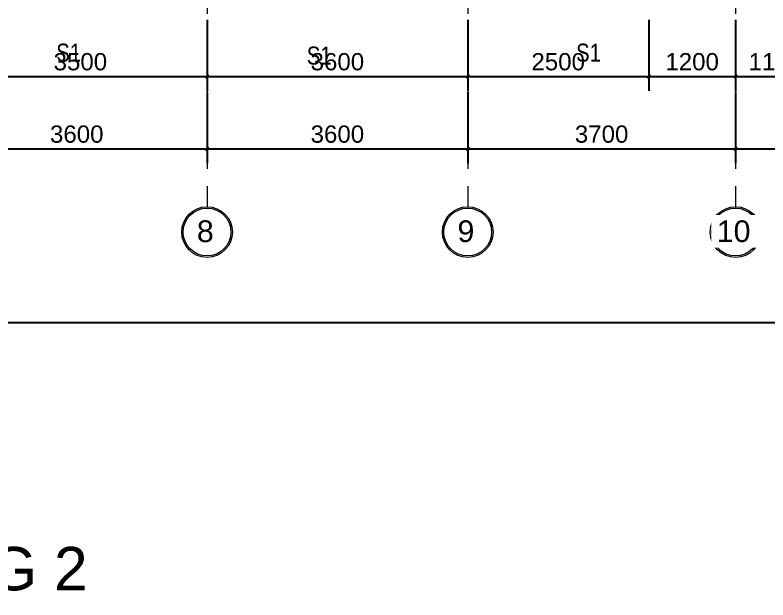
# Model space of a CAD drawing. Header units: millimetres. Extents: x -20510 to 108935, y -243239 to 20306.
# Drawn here: x 23398 to 33797, y -43432 to -35353 of the extents above; entities that cross this region are included whole.
import ezdxf
from ezdxf.enums import TextEntityAlignment as Align

# ---------------------------------------------------------------- set-up
doc = ezdxf.new("R2010")
doc.units = ezdxf.units.MM
doc.linetypes.add('Hidden', pattern=[714.375, 476.25, -238.125])
for name, color, linetype, lineweight in [('A-ANNO-DIMS', 1, 'Continuous', 9), ('G-ANNO-TEXT', 2, 'Continuous', 9), ('S-GRID', 1, 'Continuous', 9), ('S-GRID-IDEN', 1, 'Continuous', 9)]:
    doc.layers.add(name, color=color, linetype=linetype, lineweight=lineweight)
doc.styles.add('Arial_2', font='arial.ttf', dxfattribs={"height": 300})
doc.styles.add('Arial_3', font='arial.ttf', dxfattribs={"width": 0.8, "height": 250})
doc.styles.add('Arial_5', font='arial.ttf', dxfattribs={"height": 238.125})
doc.styles.add('UNICODE_TITLE', font='arial.ttf')
doc.dimstyles.new('SecretInternalLinAngDimStyle5p4736185', dxfattribs={"dimscale": 304.8, "dimtxt": 242.94927, "dimasz": 0.130208, "dimexe": 0.656168, "dimexo": 0.0625, "dimgap": 0.260417, "dimtad": 1, "dimdec": 0, "dimrnd": 100, "dimzin": 0, "dimdsep": 46, "dimtxsty": 'Arial_5', "dimblk1": 'OBLIQUE', "dimblk2": 'OBLIQUE', "dimsah": 1, "dimcen": 0.09, "dimdle": 0.492126, "dimazin": 0, "dimtfac": 1, "dimtdec": 4, "dimtix": 1, "dimtmove": 0, "dimatfit": 3, "dimfxl": 2.624672, "dimfxlon": 1, "dimtvp": 1, "dimtolj": 1, "dimtzin": 0, "dimarcsym": 2})

# ---------------------------------------------------------------- blocks, each defined once
blk = doc.blocks.new('Grid - TRUC  D1-102336-02_MẶT BẰNG TẦNG 2')
at = {"layer": 'S-GRID-IDEN'}
for radius in [3.5, 3.3]:
    blk.add_circle((0, 0), radius, dxfattribs=at)
blk = doc.blocks.new('_Oblique')
at = {"color": 0, "linetype": 'ByBlock', "lineweight": -2}
blk.add_line((-0.5, -0.5), (0.5, 0.5), dxfattribs=at)
blk = doc.blocks.new('DIMBLOCK1-02_MẶT BẰNG TẦNG 2')
at = {"layer": 'A-ANNO-DIMS', "color": 0, "lineweight": -2, "transparency": 16777216}
for p, q in [((550, -38819), (550, -39800)), ((37150, -38819), (37150, -39800)), ((400, -39600), (37300, -39600))]:
    blk.add_line(p, q, dxfattribs=at)
at = {"layer": 'Defpoints', "color": 0, "transparency": 16777216}
for p in [(550, -38800), (37150, -38800), (37150, -39600)]:
    blk.add_point(p, dxfattribs=at)
at = {"layer": 'A-ANNO-DIMS', "color": 0, "lineweight": -2, "transparency": 16777216, "xscale": 39.6875, "yscale": 39.6875, "zscale": 39.6875, "rotation": 180}
blk.add_blockref('_Oblique', (550, -39600), dxfattribs=at)
at = {"layer": 'A-ANNO-DIMS', "color": 0, "lineweight": -2, "transparency": 16777216, "xscale": 39.6875, "yscale": 39.6875, "zscale": 39.6875}
blk.add_blockref('_Oblique', (37150, -39600), dxfattribs=at)
at = {"layer": 'A-ANNO-DIMS', "color": 0, "transparency": 16777216, "insert": (18850, -39399), "char_height": 238.1, "width": 1098.88, "attachment_point": 5, "style": 'Arial_5'}
blk.add_mtext('\\A1;36600', dxfattribs=at)
blk = doc.blocks.new('DIMBLOCK8-02_MẶT BẰNG TẦNG 2')
at = {"layer": 'A-ANNO-DIMS', "color": 0, "lineweight": -2, "transparency": 16777216}
for p, q in [((22450, -36419), (22450, -37400)), ((26050, -36419), (26050, -37400)), ((22300, -37200), (26200, -37200))]:
    blk.add_line(p, q, dxfattribs=at)
at = {"layer": 'Defpoints', "color": 0, "transparency": 16777216}
for p in [(22450, -36400), (26050, -36400), (26050, -37200)]:
    blk.add_point(p, dxfattribs=at)
at = {"layer": 'A-ANNO-DIMS', "color": 0, "lineweight": -2, "transparency": 16777216, "xscale": 39.6875, "yscale": 39.6875, "zscale": 39.6875, "rotation": 180}
blk.add_blockref('_Oblique', (22450, -37200), dxfattribs=at)
at = {"layer": 'A-ANNO-DIMS', "color": 0, "lineweight": -2, "transparency": 16777216, "xscale": 39.6875, "yscale": 39.6875, "zscale": 39.6875}
blk.add_blockref('_Oblique', (26050, -37200), dxfattribs=at)
at = {"layer": 'A-ANNO-DIMS', "color": 0, "transparency": 16777216, "insert": (24250, -36999), "char_height": 238.1, "width": 879.1, "attachment_point": 5, "style": 'Arial_5'}
blk.add_mtext('\\A1;3600', dxfattribs=at)
blk = doc.blocks.new('DIMBLOCK9-02_MẶT BẰNG TẦNG 2')
at = {"layer": 'A-ANNO-DIMS', "color": 0, "lineweight": -2, "transparency": 16777216}
for p, q in [((26050, -36419), (26050, -37400)), ((29650, -36419), (29650, -37400)), ((25900, -37200), (29800, -37200))]:
    blk.add_line(p, q, dxfattribs=at)
at = {"layer": 'Defpoints', "color": 0, "transparency": 16777216}
for p in [(26050, -36400), (29650, -36400), (29650, -37200)]:
    blk.add_point(p, dxfattribs=at)
at = {"layer": 'A-ANNO-DIMS', "color": 0, "lineweight": -2, "transparency": 16777216, "xscale": 39.6875, "yscale": 39.6875, "zscale": 39.6875, "rotation": 180}
blk.add_blockref('_Oblique', (26050, -37200), dxfattribs=at)
at = {"layer": 'A-ANNO-DIMS', "color": 0, "lineweight": -2, "transparency": 16777216, "xscale": 39.6875, "yscale": 39.6875, "zscale": 39.6875}
blk.add_blockref('_Oblique', (29650, -37200), dxfattribs=at)
at = {"layer": 'A-ANNO-DIMS', "color": 0, "transparency": 16777216, "insert": (27850, -36999), "char_height": 238.1, "width": 879.1, "attachment_point": 5, "style": 'Arial_5'}
blk.add_mtext('\\A1;3600', dxfattribs=at)
blk = doc.blocks.new('DIMBLOCK10-02_MẶT BẰNG TẦNG 2')
at = {"layer": 'A-ANNO-DIMS', "color": 0, "lineweight": -2, "transparency": 16777216}
for p, q in [((29650, -36419), (29650, -37400)), ((33350, -36419), (33350, -37400)), ((29500, -37200), (33500, -37200))]:
    blk.add_line(p, q, dxfattribs=at)
at = {"layer": 'Defpoints', "color": 0, "transparency": 16777216}
for p in [(29650, -36400), (33350, -36400), (33350, -37200)]:
    blk.add_point(p, dxfattribs=at)
at = {"layer": 'A-ANNO-DIMS', "color": 0, "lineweight": -2, "transparency": 16777216, "xscale": 39.6875, "yscale": 39.6875, "zscale": 39.6875, "rotation": 180}
blk.add_blockref('_Oblique', (29650, -37200), dxfattribs=at)
at = {"layer": 'A-ANNO-DIMS', "color": 0, "lineweight": -2, "transparency": 16777216, "xscale": 39.6875, "yscale": 39.6875, "zscale": 39.6875}
blk.add_blockref('_Oblique', (33350, -37200), dxfattribs=at)
at = {"layer": 'A-ANNO-DIMS', "color": 0, "transparency": 16777216, "insert": (31500, -36999), "char_height": 238.1, "width": 879.1, "attachment_point": 5, "style": 'Arial_5'}
blk.add_mtext('\\A1;3700', dxfattribs=at)
blk = doc.blocks.new('DIMBLOCK11-02_MẶT BẰNG TẦNG 2')
at = {"layer": 'A-ANNO-DIMS', "color": 0, "lineweight": -2, "transparency": 16777216}
for p, q in [((33350, -36419), (33350, -37400)), ((37150, -36419), (37150, -37400)), ((33200, -37200), (37300, -37200))]:
    blk.add_line(p, q, dxfattribs=at)
at = {"layer": 'Defpoints', "color": 0, "transparency": 16777216}
for p in [(33350, -36400), (37150, -36400), (37150, -37200)]:
    blk.add_point(p, dxfattribs=at)
at = {"layer": 'A-ANNO-DIMS', "color": 0, "lineweight": -2, "transparency": 16777216, "xscale": 39.6875, "yscale": 39.6875, "zscale": 39.6875, "rotation": 180}
blk.add_blockref('_Oblique', (33350, -37200), dxfattribs=at)
at = {"layer": 'A-ANNO-DIMS', "color": 0, "lineweight": -2, "transparency": 16777216, "xscale": 39.6875, "yscale": 39.6875, "zscale": 39.6875}
blk.add_blockref('_Oblique', (37150, -37200), dxfattribs=at)
at = {"layer": 'A-ANNO-DIMS', "color": 0, "transparency": 16777216, "insert": (35250, -36999), "char_height": 238.1, "width": 879.1, "attachment_point": 5, "style": 'Arial_5'}
blk.add_mtext('\\A1;3800', dxfattribs=at)
blk = doc.blocks.new('DIMBLOCK35-02_MẶT BẰNG TẦNG 2')
at = {"layer": 'A-ANNO-DIMS', "color": 0, "lineweight": -2, "transparency": 16777216}
for p, q in [((22550, -35419), (22550, -36400)), ((26050, -35419), (26050, -36400)), ((22400, -36200), (26200, -36200))]:
    blk.add_line(p, q, dxfattribs=at)
at = {"layer": 'Defpoints', "color": 0, "transparency": 16777216}
for p in [(22550, -35400), (26050, -35400), (26050, -36200)]:
    blk.add_point(p, dxfattribs=at)
at = {"layer": 'A-ANNO-DIMS', "color": 0, "lineweight": -2, "transparency": 16777216, "xscale": 39.6875, "yscale": 39.6875, "zscale": 39.6875, "rotation": 180}
blk.add_blockref('_Oblique', (22550, -36200), dxfattribs=at)
at = {"layer": 'A-ANNO-DIMS', "color": 0, "lineweight": -2, "transparency": 16777216, "xscale": 39.6875, "yscale": 39.6875, "zscale": 39.6875}
blk.add_blockref('_Oblique', (26050, -36200), dxfattribs=at)
at = {"layer": 'A-ANNO-DIMS', "color": 0, "transparency": 16777216, "insert": (24300, -35999), "char_height": 238.1, "width": 879.1, "attachment_point": 5, "style": 'Arial_5'}
blk.add_mtext('\\A1;3500', dxfattribs=at)
blk = doc.blocks.new('DIMBLOCK36-02_MẶT BẰNG TẦNG 2')
at = {"layer": 'A-ANNO-DIMS', "color": 0, "lineweight": -2, "transparency": 16777216}
for p, q in [((26050, -35419), (26050, -36400)), ((29650, -35419), (29650, -36400)), ((25900, -36200), (29800, -36200))]:
    blk.add_line(p, q, dxfattribs=at)
at = {"layer": 'Defpoints', "color": 0, "transparency": 16777216}
for p in [(26050, -35400), (29650, -35400), (29650, -36200)]:
    blk.add_point(p, dxfattribs=at)
at = {"layer": 'A-ANNO-DIMS', "color": 0, "lineweight": -2, "transparency": 16777216, "xscale": 39.6875, "yscale": 39.6875, "zscale": 39.6875, "rotation": 180}
blk.add_blockref('_Oblique', (26050, -36200), dxfattribs=at)
at = {"layer": 'A-ANNO-DIMS', "color": 0, "lineweight": -2, "transparency": 16777216, "xscale": 39.6875, "yscale": 39.6875, "zscale": 39.6875}
blk.add_blockref('_Oblique', (29650, -36200), dxfattribs=at)
at = {"layer": 'A-ANNO-DIMS', "color": 0, "transparency": 16777216, "insert": (27850, -35999), "char_height": 238.1, "width": 879.1, "attachment_point": 5, "style": 'Arial_5'}
blk.add_mtext('\\A1;3600', dxfattribs=at)
blk = doc.blocks.new('DIMBLOCK37-02_MẶT BẰNG TẦNG 2')
at = {"layer": 'A-ANNO-DIMS', "color": 0, "lineweight": -2, "transparency": 16777216}
for p, q in [((29650, -35419), (29650, -36400)), ((32150, -35419), (32150, -36400)), ((29500, -36200), (32300, -36200))]:
    blk.add_line(p, q, dxfattribs=at)
at = {"layer": 'Defpoints', "color": 0, "transparency": 16777216}
for p in [(29650, -35400), (32150, -35400), (32150, -36200)]:
    blk.add_point(p, dxfattribs=at)
at = {"layer": 'A-ANNO-DIMS', "color": 0, "lineweight": -2, "transparency": 16777216, "xscale": 39.6875, "yscale": 39.6875, "zscale": 39.6875, "rotation": 180}
blk.add_blockref('_Oblique', (29650, -36200), dxfattribs=at)
at = {"layer": 'A-ANNO-DIMS', "color": 0, "lineweight": -2, "transparency": 16777216, "xscale": 39.6875, "yscale": 39.6875, "zscale": 39.6875}
blk.add_blockref('_Oblique', (32150, -36200), dxfattribs=at)
at = {"layer": 'A-ANNO-DIMS', "color": 0, "transparency": 16777216, "insert": (30900, -35999), "char_height": 238.1, "width": 879.1, "attachment_point": 5, "style": 'Arial_5'}
blk.add_mtext('\\A1;2500', dxfattribs=at)
blk = doc.blocks.new('DIMBLOCK38-02_MẶT BẰNG TẦNG 2')
at = {"layer": 'A-ANNO-DIMS', "color": 0, "lineweight": -2, "transparency": 16777216}
for p, q in [((32150, -35419), (32150, -36400)), ((33350, -35419), (33350, -36400)), ((32000, -36200), (33500, -36200))]:
    blk.add_line(p, q, dxfattribs=at)
at = {"layer": 'Defpoints', "color": 0, "transparency": 16777216}
for p in [(32150, -35400), (33350, -35400), (33350, -36200)]:
    blk.add_point(p, dxfattribs=at)
at = {"layer": 'A-ANNO-DIMS', "color": 0, "lineweight": -2, "transparency": 16777216, "xscale": 39.6875, "yscale": 39.6875, "zscale": 39.6875, "rotation": 180}
blk.add_blockref('_Oblique', (32150, -36200), dxfattribs=at)
at = {"layer": 'A-ANNO-DIMS', "color": 0, "lineweight": -2, "transparency": 16777216, "xscale": 39.6875, "yscale": 39.6875, "zscale": 39.6875}
blk.add_blockref('_Oblique', (33350, -36200), dxfattribs=at)
at = {"layer": 'A-ANNO-DIMS', "color": 0, "transparency": 16777216, "insert": (32750, -35999), "char_height": 238.1, "width": 879.1, "attachment_point": 5, "style": 'Arial_5'}
blk.add_mtext('\\A1;1200', dxfattribs=at)
blk = doc.blocks.new('DIMBLOCK39-02_MẶT BẰNG TẦNG 2')
at = {"layer": 'A-ANNO-DIMS', "color": 0, "lineweight": -2, "transparency": 16777216}
for p, q in [((33350, -35419), (33350, -36400)), ((34450, -35419), (34450, -36400)), ((33200, -36200), (34600, -36200))]:
    blk.add_line(p, q, dxfattribs=at)
at = {"layer": 'Defpoints', "color": 0, "transparency": 16777216}
for p in [(33350, -35400), (34450, -35400), (34450, -36200)]:
    blk.add_point(p, dxfattribs=at)
at = {"layer": 'A-ANNO-DIMS', "color": 0, "lineweight": -2, "transparency": 16777216, "xscale": 39.6875, "yscale": 39.6875, "zscale": 39.6875, "rotation": 180}
blk.add_blockref('_Oblique', (33350, -36200), dxfattribs=at)
at = {"layer": 'A-ANNO-DIMS', "color": 0, "lineweight": -2, "transparency": 16777216, "xscale": 39.6875, "yscale": 39.6875, "zscale": 39.6875}
blk.add_blockref('_Oblique', (34450, -36200), dxfattribs=at)
at = {"layer": 'A-ANNO-DIMS', "color": 0, "transparency": 16777216, "insert": (33900, -35999), "char_height": 238.1, "width": 879.1, "attachment_point": 5, "style": 'Arial_5'}
blk.add_mtext('\\A1;1100', dxfattribs=at)

msp = doc.modelspace()

# ---------------------------------------------------------------- linework, layer by layer
at = {"layer": 'S-GRID', "linetype": 'Hidden'}
for p, q in [((26050, -17000), (26050, -38000)), ((29650, -17000), (29650, -38000)), ((33350, -17000), (33350, -38000))]:
    msp.add_line(p, q, dxfattribs=at)

# ---------------------------------------------------------------- block references
at = {"layer": 'S-GRID-IDEN', "xscale": 99.99999999999991, "yscale": 99.99999999999991, "zscale": 99.99999999999991, "rotation": 180}
for p in [(26050, -38350), (29650, -38350), (33350, -38350)]:
    msp.add_blockref('Grid - TRUC  D1-102336-02_MẶT BẰNG TẦNG 2', p, dxfattribs=at)

# ---------------------------------------------------------------- texts
at = {"style": 'UNICODE_TITLE'}
msp.add_text('02.MẶT BẰNG TẦNG 2', height=600, dxfattribs=at).set_placement((20000, -43000), align=Align.MIDDLE_CENTER)
at = {"layer": 'G-ANNO-TEXT', "color": 7, "char_height": 250, "width": 410.464, "attachment_point": 1, "style": 'Arial_3', "bg_fill": 3, "box_fill_scale": 1.25, "bg_fill_color": 9, "bg_fill_true_color": 13158600, "bg_fill_transparency": 0}
for insert in [(23968, -35747.5), (27428, -35787.5), (31148, -35747.5)]:
    msp.add_mtext('S1', dxfattribs=dict(at, insert=insert))

# ---------------------------------------------------------------- dimensions: what is measured, and where the dimension line sits
at = {"layer": 'A-ANNO-DIMS'}
for base, p1, p2, override, picture, middle in [((33350, -36200), (32150, -35400), (33350, -35400), {"dimpost": '<>', "dimfxl": 1200}, 'DIMBLOCK38-02_MẶT BẰNG TẦNG 2', (32750, -35999)), ((34450, -36200), (33350, -35400), (34450, -35400), {"dimpost": '<>', "dimfxl": 1100}, 'DIMBLOCK39-02_MẶT BẰNG TẦNG 2', (33900, -35999)), ((26050, -37200), (22450, -36400), (26050, -36400), {"dimpost": '<>', "dimfxl": 3600}, 'DIMBLOCK8-02_MẶT BẰNG TẦNG 2', (24250, -36999)), ((29650, -37200), (26050, -36400), (29650, -36400), {"dimpost": '<>', "dimfxl": 3600}, 'DIMBLOCK9-02_MẶT BẰNG TẦNG 2', (27850, -36999)), ((33350, -37200), (29650, -36400), (33350, -36400), {"dimpost": '<>', "dimfxl": 3700}, 'DIMBLOCK10-02_MẶT BẰNG TẦNG 2', (31500, -36999)), ((37150, -37200), (33350, -36400), (37150, -36400), {"dimpost": '<>', "dimfxl": 3800}, 'DIMBLOCK11-02_MẶT BẰNG TẦNG 2', (35250, -36999)), ((37150, -39600), (550, -38800), (37150, -38800), {"dimpost": '<>', "dimfxl": 36600}, 'DIMBLOCK1-02_MẶT BẰNG TẦNG 2', (18850, -39399))]:
    dim = msp.add_linear_dim(base=base, p1=p1, p2=p2, dimstyle='SecretInternalLinAngDimStyle5p4736185', override=override, dxfattribs=at)
    dim.commit()
    dim.dimension.update_dxf_attribs({"geometry": picture, "text_midpoint": middle})

# ---------------------------------------------------------------- next in the draw order: texts
at = {"layer": 'S-GRID-IDEN', "char_height": 300, "attachment_point": 1, "style": 'Arial_2', "bg_fill": 3, "box_fill_scale": 1.25, "bg_fill_color": 9, "bg_fill_true_color": 13158600, "bg_fill_transparency": 0}
for s, insert, width in [('8', (25909.2, -38189.2), 288.607), ('9', (29509.2, -38189.2), 288.607), ('10', (33090.2, -38189.2), 577.215)]:
    msp.add_mtext(s, dxfattribs=dict(at, insert=insert, width=width))

# ---------------------------------------------------------------- next in the draw order: dimensions: what is measured, and where the dimension line sits
at = {"layer": 'A-ANNO-DIMS'}
for base, p1, p2, override, picture, middle in [((26050, -36200), (22550, -35400), (26050, -35400), {"dimpost": '<>', "dimfxl": 3500}, 'DIMBLOCK35-02_MẶT BẰNG TẦNG 2', (24300, -35999)), ((29650, -36200), (26050, -35400), (29650, -35400), {"dimpost": '<>', "dimfxl": 3600}, 'DIMBLOCK36-02_MẶT BẰNG TẦNG 2', (27850, -35999)), ((32150, -36200), (29650, -35400), (32150, -35400), {"dimpost": '<>', "dimfxl": 2500}, 'DIMBLOCK37-02_MẶT BẰNG TẦNG 2', (30900, -35999))]:
    dim = msp.add_linear_dim(base=base, p1=p1, p2=p2, dimstyle='SecretInternalLinAngDimStyle5p4736185', override=override, dxfattribs=at)
    dim.commit()
    dim.dimension.update_dxf_attribs({"geometry": picture, "text_midpoint": middle})

doc.saveas('drawing.dxf')
